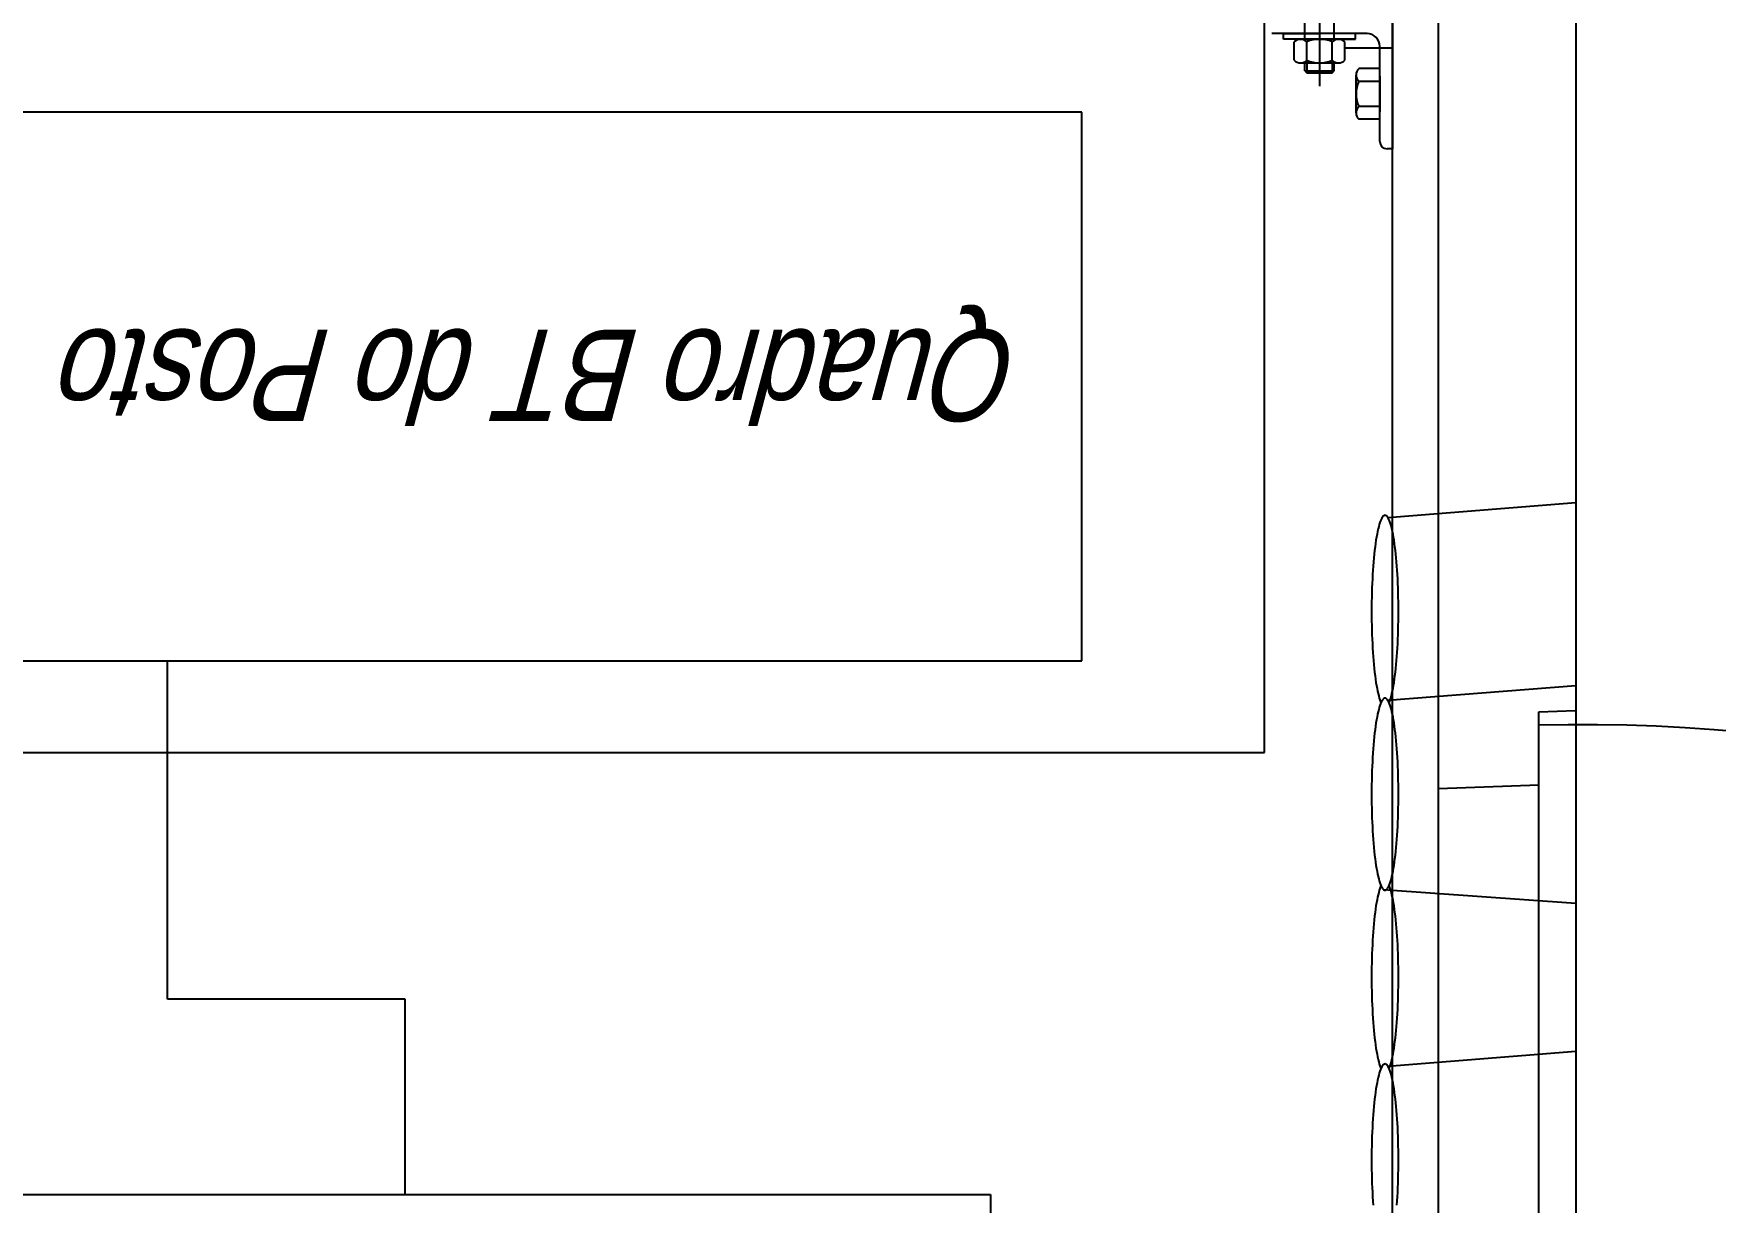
# Model space of a CAD drawing. Header units: millimetres. Extents: x -35961 to -35580, y 154458 to 154764.
# Drawn here: x -35808.238 to -35807.319, y 154633.105 to 154633.744 of the extents above; entities that cross this region are included whole.
import ezdxf

# ---------------------------------------------------------------- set-up
doc = ezdxf.new("R2010")
doc.units = ezdxf.units.MM
doc.header["$MEASUREMENT"] = 0
doc.layers.get('0').update_dxf_attribs({"color": 253})
for name, color, linetype in [('CONTORNO', 7, 'ByBlock'), ('COTAS', 7, 'ByBlock'), ('EJES', 7, 'ByBlock'), ('HORMIGON', 7, 'ByBlock'), ('OLCULTA', 7, 'ByBlock'), ('QGBT', 130, 'Continuous'), ('SUELO', 7, 'ByBlock'), ('TEXTO', 7, 'ByBlock')]:
    doc.layers.add(name, color=color, linetype=linetype)
doc.styles.get("Standard").update_dxf_attribs({"font": 'ARIALN.TTF'})

msp = doc.modelspace()

# ---------------------------------------------------------------- linework, layer by layer
for p, q in [((-35807.56514, 154633.351, 0), (-35807.56514, 154633.751, 0)), ((-35808.76514, 154633.351, 0), (-35807.56514, 154633.351, 0)), ((-35807.47014, 154632.42807, 0), (-35807.47014, 154633.32807, 0)), ((-35807.47014, 154633.27345, 0), (-35807.47014, 154633.32807, 0))]:
    msp.add_line(p, q)
at = {"color": 1}
for p, q in [((-35807.66514, 154633.701, 0), (-35808.66514, 154633.701, 0)), ((-35807.66514, 154633.401, 0), (-35807.66514, 154633.701, 0)), ((-35808.66514, 154633.401, 0), (-35807.66514, 154633.401, 0))]:
    msp.add_line(p, q, dxfattribs=at)
at = {"layer": 'CONTORNO'}
for p, q in [((-35807.49514, 154630.451, 0), (-35807.49514, 154633.801, 0)), ((-35807.47014, 154631.7462, 0), (-35807.47014, 154633.809, 0)), ((-35807.39491, 154633.76232, 0), (-35807.39514, 154630.451, 0)), ((-35807.52129, 154633.73616, 0), (-35807.49514, 154633.73616, 0)), ((-35807.41514, 154633.37319, 0), (-35807.39514, 154633.37389, 0)), ((-35807.41514, 154633.33319, 0), (-35807.41514, 154633.37319, 0)), ((-35807.47014, 154633.33127, 0), (-35807.41514, 154633.33319, 0))]:
    msp.add_line(p, q, dxfattribs=at)
at = {"layer": 'COTAS'}
for p, q in [((-35807.49514, 154633.751, 0), (-35807.49514, 154633.681, 0)), ((-35807.50914, 154633.744, 0), (-35807.56114, 154633.744, 0)), ((-35807.54899, 154633.741, 0), (-35807.52129, 154633.741, 0)), ((-35807.54899, 154633.741, 0), (-35807.52129, 154633.741, 0)), ((-35807.54899, 154633.7295, 0), (-35807.54899, 154633.7395, 0)), ((-35807.54552, 154633.741, 0), (-35807.52475, 154633.741, 0)), ((-35807.54206, 154633.7295, 0), (-35807.54206, 154633.7395, 0)), ((-35807.52821, 154633.7295, 0), (-35807.52821, 154633.7395, 0)), ((-35807.52129, 154633.7295, 0), (-35807.52129, 154633.7395, 0)), ((-35807.50214, 154633.685, 0), (-35807.50214, 154633.737, 0)), ((-35807.54552, 154633.728, 0), (-35807.52475, 154633.728, 0)), ((-35807.54314, 154633.72366, 0), (-35807.54314, 154633.728, 0)), ((-35807.54206, 154633.7295, 0), (-35807.54206, 154633.72258, 0)), ((-35807.52821, 154633.7295, 0), (-35807.52821, 154633.72258, 0)), ((-35807.52714, 154633.72366, 0), (-35807.52714, 154633.728, 0)), ((-35807.54314, 154633.72366, 0), (-35807.52714, 154633.72366, 0)), ((-35807.54314, 154633.72366, 0), (-35807.54206, 154633.72258, 0)), ((-35807.54206, 154633.72258, 0), (-35807.52821, 154633.72258, 0)), ((-35807.52821, 154633.72258, 0), (-35807.52714, 154633.72366, 0)), ((-35807.51514, 154633.70061, 0), (-35807.51514, 154633.72138, 0)), ((-35807.50214, 154633.72485, 0), (-35807.51364, 154633.72485, 0)), ((-35807.50214, 154633.71792, 0), (-35807.51364, 154633.71792, 0)), ((-35807.50214, 154633.69715, 0), (-35807.50214, 154633.72485, 0)), ((-35807.50214, 154633.72069, 0), (-35807.50214, 154633.70131, 0)), ((-35807.50214, 154633.70407, 0), (-35807.51364, 154633.70407, 0)), ((-35807.50214, 154633.69715, 0), (-35807.51364, 154633.69715, 0)), ((-35807.49514, 154633.681, 0), (-35807.49814, 154633.681, 0))]:
    msp.add_line(p, q, dxfattribs=at)
for centre, radius, start, end in [((-35807.54552, 154633.73625, 0), 0.00475, 43.15422, 136.84578), ((-35807.53514, 154633.72426, 0), 0.01674, 65.55634, 114.44366), ((-35807.52475, 154633.73625, 0), 0.00475, 43.15422, 136.84578), ((-35807.50914, 154633.737, 0), 0.007, 0, 90), ((-35807.54552, 154633.73274, 0), 0.00475, 223.15422, 316.84578), ((-35807.53514, 154633.74473, 0), 0.01674, 245.55634, 294.44366), ((-35807.52475, 154633.73274, 0), 0.00475, 223.15422, 316.84578), ((-35807.51039, 154633.72138, 0), 0.00475, 133.15422, 226.84578), ((-35807.4984, 154633.711, 0), 0.01674, 155.55634, 204.44366), ((-35807.51039, 154633.70061, 0), 0.00475, 133.15422, 226.84578), ((-35807.49814, 154633.685, 0), 0.004, 180, 270)]:
    msp.add_arc(centre, radius, start, end, dxfattribs=at)
at = {"layer": 'EJES'}
for p, q in [((-35807.53514, 154633.82745, 0), (-35807.53514, 154633.71531, 0)), ((-35807.55481, 154633.741, 0), (-35807.55481, 154633.744, 0)), ((-35807.55481, 154633.744, 0), (-35807.53514, 154633.744, 0)), ((-35807.51547, 154633.741, 0), (-35807.55481, 154633.741, 0)), ((-35807.54899, 154633.741, 0), (-35807.55481, 154633.741, 0)), ((-35807.51547, 154633.744, 0), (-35807.53514, 154633.744, 0)), ((-35807.52129, 154633.741, 0), (-35807.51547, 154633.741, 0)), ((-35807.51547, 154633.741, 0), (-35807.51547, 154633.744, 0))]:
    msp.add_line(p, q, dxfattribs=at)
msp.add_arc((-35807.39214, 154632.40597, 0), 0.96021, 271.19349, 91.37254, dxfattribs=at)
at = {"layer": 'HORMIGON'}
msp.add_line((-35807.41514, 154632.42935, 0), (-35807.41514, 154633.33319, 0), dxfattribs=at)
at = {"layer": 'OLCULTA'}
for p, q in [((-35807.54314, 154633.741, 0), (-35807.54314, 154633.804, 0)), ((-35807.52714, 154633.741, 0), (-35807.52714, 154633.804, 0)), ((-35807.49776, 154633.47951, 0), (-35807.39493, 154633.48768, 0)), ((-35807.50144, 154633.47842, 0), (-35807.50178, 154633.47761, 0)), ((-35807.50109, 154633.4791, 0), (-35807.50144, 154633.47842, 0)), ((-35807.50074, 154633.47967, 0), (-35807.50109, 154633.4791, 0)), ((-35807.50038, 154633.48011, 0), (-35807.50074, 154633.47967, 0)), ((-35807.50002, 154633.48042, 0), (-35807.50038, 154633.48011, 0)), ((-35807.49967, 154633.48061, 0), (-35807.50002, 154633.48042, 0)), ((-35807.4993, 154633.48068, 0), (-35807.49967, 154633.48061, 0)), ((-35807.49894, 154633.48061, 0), (-35807.4993, 154633.48068, 0)), ((-35807.49858, 154633.48042, 0), (-35807.49894, 154633.48061, 0)), ((-35807.49822, 154633.48011, 0), (-35807.49858, 154633.48042, 0)), ((-35807.49787, 154633.47967, 0), (-35807.49822, 154633.48011, 0)), ((-35807.49751, 154633.4791, 0), (-35807.49787, 154633.47967, 0)), ((-35807.49717, 154633.47842, 0), (-35807.49751, 154633.4791, 0)), ((-35807.49682, 154633.47761, 0), (-35807.49717, 154633.47842, 0)), ((-35807.50368, 154633.47034, 0), (-35807.50397, 154633.46876, 0)), ((-35807.50339, 154633.47183, 0), (-35807.50368, 154633.47034, 0)), ((-35807.50309, 154633.47321, 0), (-35807.50339, 154633.47183, 0)), ((-35807.50277, 154633.47447, 0), (-35807.50309, 154633.47321, 0)), ((-35807.50245, 154633.47564, 0), (-35807.50277, 154633.47447, 0)), ((-35807.50212, 154633.47668, 0), (-35807.50245, 154633.47564, 0)), ((-35807.50178, 154633.47761, 0), (-35807.50212, 154633.47668, 0)), ((-35807.49649, 154633.47668, 0), (-35807.49682, 154633.47761, 0)), ((-35807.49615, 154633.47564, 0), (-35807.49649, 154633.47668, 0)), ((-35807.49583, 154633.47447, 0), (-35807.49615, 154633.47564, 0)), ((-35807.49551, 154633.47321, 0), (-35807.49583, 154633.47447, 0)), ((-35807.49521, 154633.47183, 0), (-35807.49551, 154633.47321, 0)), ((-35807.49492, 154633.47034, 0), (-35807.49521, 154633.47183, 0)), ((-35807.49463, 154633.46876, 0), (-35807.49492, 154633.47034, 0)), ((-35807.50499, 154633.46148, 0), (-35807.50522, 154633.45945, 0)), ((-35807.50475, 154633.46343, 0), (-35807.50499, 154633.46148, 0)), ((-35807.50451, 154633.4653, 0), (-35807.50475, 154633.46343, 0)), ((-35807.50424, 154633.46708, 0), (-35807.50451, 154633.4653, 0)), ((-35807.50397, 154633.46876, 0), (-35807.50424, 154633.46708, 0)), ((-35807.49436, 154633.46708, 0), (-35807.49463, 154633.46876, 0)), ((-35807.49409, 154633.4653, 0), (-35807.49436, 154633.46708, 0)), ((-35807.49385, 154633.46343, 0), (-35807.49409, 154633.4653, 0)), ((-35807.49361, 154633.46148, 0), (-35807.49385, 154633.46343, 0)), ((-35807.49339, 154633.45945, 0), (-35807.49361, 154633.46148, 0)), ((-35807.50596, 154633.45062, 0), (-35807.50611, 154633.44826, 0)), ((-35807.50579, 154633.45292, 0), (-35807.50596, 154633.45062, 0)), ((-35807.50562, 154633.45517, 0), (-35807.50579, 154633.45292, 0)), ((-35807.50542, 154633.45734, 0), (-35807.50562, 154633.45517, 0)), ((-35807.50522, 154633.45945, 0), (-35807.50542, 154633.45734, 0)), ((-35807.49318, 154633.45734, 0), (-35807.49339, 154633.45945, 0)), ((-35807.49299, 154633.45517, 0), (-35807.49318, 154633.45734, 0)), ((-35807.49281, 154633.45292, 0), (-35807.49299, 154633.45517, 0)), ((-35807.49264, 154633.45062, 0), (-35807.49281, 154633.45292, 0)), ((-35807.4925, 154633.44826, 0), (-35807.49264, 154633.45062, 0)), ((-35807.50634, 154633.44341, 0), (-35807.50644, 154633.44093, 0)), ((-35807.50623, 154633.44586, 0), (-35807.50634, 154633.44341, 0)), ((-35807.50611, 154633.44826, 0), (-35807.50623, 154633.44586, 0)), ((-35807.49237, 154633.44586, 0), (-35807.4925, 154633.44826, 0)), ((-35807.49226, 154633.44341, 0), (-35807.49237, 154633.44586, 0)), ((-35807.49216, 154633.44093, 0), (-35807.49226, 154633.44341, 0)), ((-35807.50663, 154633.43332, 0), (-35807.50665, 154633.43075, 0)), ((-35807.50658, 154633.43587, 0), (-35807.50663, 154633.43332, 0)), ((-35807.50652, 154633.43842, 0), (-35807.50658, 154633.43587, 0)), ((-35807.50644, 154633.44093, 0), (-35807.50652, 154633.43842, 0)), ((-35807.49208, 154633.43842, 0), (-35807.49216, 154633.44093, 0)), ((-35807.49202, 154633.43587, 0), (-35807.49208, 154633.43842, 0)), ((-35807.49197, 154633.43332, 0), (-35807.49202, 154633.43587, 0)), ((-35807.49195, 154633.43075, 0), (-35807.49197, 154633.43332, 0)), ((-35807.50665, 154633.43075, 0), (-35807.50667, 154633.42817, 0)), ((-35807.50667, 154633.42817, 0), (-35807.50665, 154633.4256, 0)), ((-35807.50665, 154633.4256, 0), (-35807.50663, 154633.42303, 0)), ((-35807.50663, 154633.42303, 0), (-35807.50658, 154633.42047, 0)), ((-35807.49202, 154633.42047, 0), (-35807.49197, 154633.42303, 0)), ((-35807.49197, 154633.42303, 0), (-35807.49195, 154633.4256, 0)), ((-35807.49194, 154633.42817, 0), (-35807.49195, 154633.43075, 0)), ((-35807.49195, 154633.4256, 0), (-35807.49194, 154633.42817, 0)), ((-35807.50658, 154633.42047, 0), (-35807.50652, 154633.41793, 0)), ((-35807.50652, 154633.41793, 0), (-35807.50644, 154633.41542, 0)), ((-35807.50644, 154633.41542, 0), (-35807.50634, 154633.41293, 0)), ((-35807.49226, 154633.41293, 0), (-35807.49216, 154633.41542, 0)), ((-35807.49216, 154633.41542, 0), (-35807.49208, 154633.41793, 0)), ((-35807.49208, 154633.41793, 0), (-35807.49202, 154633.42047, 0)), ((-35807.50634, 154633.41293, 0), (-35807.50623, 154633.41048, 0)), ((-35807.50623, 154633.41048, 0), (-35807.50611, 154633.40808, 0)), ((-35807.50611, 154633.40808, 0), (-35807.50596, 154633.40572, 0)), ((-35807.50596, 154633.40572, 0), (-35807.50579, 154633.40342, 0)), ((-35807.49281, 154633.40342, 0), (-35807.49264, 154633.40572, 0)), ((-35807.49264, 154633.40572, 0), (-35807.4925, 154633.40808, 0)), ((-35807.4925, 154633.40808, 0), (-35807.49237, 154633.41048, 0)), ((-35807.49237, 154633.41048, 0), (-35807.49226, 154633.41293, 0)), ((-35807.50579, 154633.40342, 0), (-35807.50562, 154633.40118, 0)), ((-35807.50562, 154633.40118, 0), (-35807.50542, 154633.399, 0)), ((-35807.50542, 154633.399, 0), (-35807.50522, 154633.3969, 0)), ((-35807.50522, 154633.3969, 0), (-35807.50499, 154633.39487, 0)), ((-35807.49361, 154633.39487, 0), (-35807.49339, 154633.3969, 0)), ((-35807.49339, 154633.3969, 0), (-35807.49318, 154633.399, 0)), ((-35807.49318, 154633.399, 0), (-35807.49299, 154633.40118, 0)), ((-35807.49299, 154633.40118, 0), (-35807.49281, 154633.40342, 0)), ((-35807.50499, 154633.39487, 0), (-35807.50475, 154633.39291, 0)), ((-35807.50475, 154633.39291, 0), (-35807.50451, 154633.39105, 0)), ((-35807.50451, 154633.39105, 0), (-35807.50424, 154633.38927, 0)), ((-35807.50424, 154633.38927, 0), (-35807.50397, 154633.38759, 0)), ((-35807.50397, 154633.38759, 0), (-35807.50368, 154633.386, 0)), ((-35807.49776, 154633.37951, 0), (-35807.39493, 154633.38768, 0)), ((-35807.49492, 154633.386, 0), (-35807.49463, 154633.38759, 0)), ((-35807.49463, 154633.38759, 0), (-35807.49436, 154633.38927, 0)), ((-35807.49436, 154633.38927, 0), (-35807.49409, 154633.39105, 0)), ((-35807.49409, 154633.39105, 0), (-35807.49385, 154633.39291, 0)), ((-35807.49385, 154633.39291, 0), (-35807.49361, 154633.39487, 0)), ((-35807.50368, 154633.386, 0), (-35807.50339, 154633.38452, 0)), ((-35807.50339, 154633.38452, 0), (-35807.50309, 154633.38314, 0)), ((-35807.50309, 154633.38314, 0), (-35807.50277, 154633.38187, 0)), ((-35807.50277, 154633.38187, 0), (-35807.50245, 154633.38071, 0)), ((-35807.50245, 154633.38071, 0), (-35807.50212, 154633.37967, 0)), ((-35807.50212, 154633.37967, 0), (-35807.50178, 154633.37874, 0)), ((-35807.50178, 154633.37761, 0), (-35807.50212, 154633.37668, 0)), ((-35807.50178, 154633.37874, 0), (-35807.50154, 154633.37817, 0)), ((-35807.50144, 154633.37842, 0), (-35807.50178, 154633.37761, 0)), ((-35807.50109, 154633.3791, 0), (-35807.50144, 154633.37842, 0)), ((-35807.50074, 154633.37967, 0), (-35807.50109, 154633.3791, 0)), ((-35807.50038, 154633.38011, 0), (-35807.50074, 154633.37967, 0)), ((-35807.50002, 154633.38042, 0), (-35807.50038, 154633.38011, 0)), ((-35807.49967, 154633.38061, 0), (-35807.50002, 154633.38042, 0)), ((-35807.4993, 154633.38068, 0), (-35807.49967, 154633.38061, 0)), ((-35807.49894, 154633.38061, 0), (-35807.4993, 154633.38068, 0)), ((-35807.49858, 154633.38042, 0), (-35807.49894, 154633.38061, 0)), ((-35807.49822, 154633.38011, 0), (-35807.49858, 154633.38042, 0)), ((-35807.49787, 154633.37967, 0), (-35807.49822, 154633.38011, 0)), ((-35807.49751, 154633.3791, 0), (-35807.49787, 154633.37967, 0)), ((-35807.49717, 154633.37842, 0), (-35807.49751, 154633.3791, 0)), ((-35807.49682, 154633.37761, 0), (-35807.49717, 154633.37842, 0)), ((-35807.49717, 154633.37793, 0), (-35807.49717, 154633.37793, 0)), ((-35807.49706, 154633.37817, 0), (-35807.49682, 154633.37874, 0)), ((-35807.49682, 154633.37874, 0), (-35807.49649, 154633.37967, 0)), ((-35807.49649, 154633.37668, 0), (-35807.49682, 154633.37761, 0)), ((-35807.49649, 154633.37967, 0), (-35807.49615, 154633.38071, 0)), ((-35807.49615, 154633.38071, 0), (-35807.49583, 154633.38187, 0)), ((-35807.49583, 154633.38187, 0), (-35807.49551, 154633.38314, 0)), ((-35807.49551, 154633.38314, 0), (-35807.49521, 154633.38452, 0)), ((-35807.49521, 154633.38452, 0), (-35807.49492, 154633.386, 0)), ((-35807.50397, 154633.36876, 0), (-35807.50424, 154633.36708, 0)), ((-35807.50368, 154633.37034, 0), (-35807.50397, 154633.36876, 0)), ((-35807.50339, 154633.37183, 0), (-35807.50368, 154633.37034, 0)), ((-35807.50309, 154633.37321, 0), (-35807.50339, 154633.37183, 0)), ((-35807.50277, 154633.37447, 0), (-35807.50309, 154633.37321, 0)), ((-35807.50245, 154633.37564, 0), (-35807.50277, 154633.37447, 0)), ((-35807.50212, 154633.37668, 0), (-35807.50245, 154633.37564, 0)), ((-35807.49615, 154633.37564, 0), (-35807.49649, 154633.37668, 0)), ((-35807.49583, 154633.37447, 0), (-35807.49615, 154633.37564, 0)), ((-35807.49551, 154633.37321, 0), (-35807.49583, 154633.37447, 0)), ((-35807.49521, 154633.37183, 0), (-35807.49551, 154633.37321, 0)), ((-35807.49492, 154633.37034, 0), (-35807.49521, 154633.37183, 0)), ((-35807.49463, 154633.36876, 0), (-35807.49492, 154633.37034, 0)), ((-35807.49436, 154633.36708, 0), (-35807.49463, 154633.36876, 0)), ((-35807.50522, 154633.35945, 0), (-35807.50542, 154633.35734, 0)), ((-35807.50499, 154633.36148, 0), (-35807.50522, 154633.35945, 0)), ((-35807.50475, 154633.36343, 0), (-35807.50499, 154633.36148, 0)), ((-35807.50451, 154633.3653, 0), (-35807.50475, 154633.36343, 0)), ((-35807.50424, 154633.36708, 0), (-35807.50451, 154633.3653, 0)), ((-35807.49409, 154633.3653, 0), (-35807.49436, 154633.36708, 0)), ((-35807.49385, 154633.36343, 0), (-35807.49409, 154633.3653, 0)), ((-35807.49361, 154633.36148, 0), (-35807.49385, 154633.36343, 0)), ((-35807.49339, 154633.35945, 0), (-35807.49361, 154633.36148, 0)), ((-35807.49318, 154633.35734, 0), (-35807.49339, 154633.35945, 0)), ((-35807.50596, 154633.35062, 0), (-35807.50611, 154633.34826, 0)), ((-35807.50579, 154633.35292, 0), (-35807.50596, 154633.35062, 0)), ((-35807.50562, 154633.35517, 0), (-35807.50579, 154633.35292, 0)), ((-35807.50542, 154633.35734, 0), (-35807.50562, 154633.35517, 0)), ((-35807.49299, 154633.35517, 0), (-35807.49318, 154633.35734, 0)), ((-35807.49281, 154633.35292, 0), (-35807.49299, 154633.35517, 0)), ((-35807.49264, 154633.35062, 0), (-35807.49281, 154633.35292, 0)), ((-35807.4925, 154633.34826, 0), (-35807.49264, 154633.35062, 0)), ((-35807.50644, 154633.34093, 0), (-35807.50652, 154633.33842, 0)), ((-35807.50634, 154633.34341, 0), (-35807.50644, 154633.34093, 0)), ((-35807.50623, 154633.34586, 0), (-35807.50634, 154633.34341, 0)), ((-35807.50611, 154633.34826, 0), (-35807.50623, 154633.34586, 0)), ((-35807.49237, 154633.34586, 0), (-35807.4925, 154633.34826, 0)), ((-35807.49226, 154633.34341, 0), (-35807.49237, 154633.34586, 0)), ((-35807.49216, 154633.34093, 0), (-35807.49226, 154633.34341, 0)), ((-35807.49208, 154633.33842, 0), (-35807.49216, 154633.34093, 0)), ((-35807.50663, 154633.33332, 0), (-35807.50665, 154633.33075, 0)), ((-35807.50658, 154633.33587, 0), (-35807.50663, 154633.33332, 0)), ((-35807.50652, 154633.33842, 0), (-35807.50658, 154633.33587, 0)), ((-35807.49202, 154633.33587, 0), (-35807.49208, 154633.33842, 0)), ((-35807.49197, 154633.33332, 0), (-35807.49202, 154633.33587, 0)), ((-35807.49195, 154633.33075, 0), (-35807.49197, 154633.33332, 0)), ((-35807.50665, 154633.33075, 0), (-35807.50667, 154633.32817, 0)), ((-35807.50667, 154633.32817, 0), (-35807.50665, 154633.3256, 0)), ((-35807.50665, 154633.3256, 0), (-35807.50663, 154633.32303, 0)), ((-35807.50663, 154633.32303, 0), (-35807.50658, 154633.32047, 0)), ((-35807.49202, 154633.32047, 0), (-35807.49197, 154633.32303, 0)), ((-35807.49197, 154633.32303, 0), (-35807.49195, 154633.3256, 0)), ((-35807.49194, 154633.32817, 0), (-35807.49195, 154633.33075, 0)), ((-35807.49195, 154633.3256, 0), (-35807.49194, 154633.32817, 0)), ((-35807.50658, 154633.32047, 0), (-35807.50652, 154633.31793, 0)), ((-35807.50652, 154633.31793, 0), (-35807.50644, 154633.31542, 0)), ((-35807.50644, 154633.31542, 0), (-35807.50634, 154633.31293, 0)), ((-35807.50634, 154633.31293, 0), (-35807.50623, 154633.31048, 0)), ((-35807.49237, 154633.31048, 0), (-35807.49226, 154633.31293, 0)), ((-35807.49226, 154633.31293, 0), (-35807.49216, 154633.31542, 0)), ((-35807.49216, 154633.31542, 0), (-35807.49208, 154633.31793, 0)), ((-35807.49208, 154633.31793, 0), (-35807.49202, 154633.32047, 0)), ((-35807.50623, 154633.31048, 0), (-35807.50611, 154633.30808, 0)), ((-35807.50611, 154633.30808, 0), (-35807.50596, 154633.30572, 0)), ((-35807.50596, 154633.30572, 0), (-35807.50579, 154633.30342, 0)), ((-35807.50579, 154633.30342, 0), (-35807.50562, 154633.30118, 0)), ((-35807.49299, 154633.30118, 0), (-35807.49281, 154633.30342, 0)), ((-35807.49281, 154633.30342, 0), (-35807.49264, 154633.30572, 0)), ((-35807.49264, 154633.30572, 0), (-35807.4925, 154633.30808, 0)), ((-35807.4925, 154633.30808, 0), (-35807.49237, 154633.31048, 0)), ((-35807.50562, 154633.30118, 0), (-35807.50542, 154633.299, 0)), ((-35807.50542, 154633.299, 0), (-35807.50522, 154633.2969, 0)), ((-35807.50522, 154633.2969, 0), (-35807.50499, 154633.29487, 0)), ((-35807.50499, 154633.29487, 0), (-35807.50475, 154633.29291, 0)), ((-35807.49385, 154633.29291, 0), (-35807.49361, 154633.29487, 0)), ((-35807.49361, 154633.29487, 0), (-35807.49339, 154633.2969, 0)), ((-35807.49339, 154633.2969, 0), (-35807.49318, 154633.299, 0)), ((-35807.49318, 154633.299, 0), (-35807.49299, 154633.30118, 0)), ((-35807.50475, 154633.29291, 0), (-35807.50451, 154633.29105, 0)), ((-35807.50451, 154633.29105, 0), (-35807.50424, 154633.28927, 0)), ((-35807.50424, 154633.28927, 0), (-35807.50397, 154633.28759, 0)), ((-35807.50397, 154633.28759, 0), (-35807.50368, 154633.286, 0)), ((-35807.50368, 154633.286, 0), (-35807.50339, 154633.28452, 0)), ((-35807.49521, 154633.28452, 0), (-35807.49492, 154633.286, 0)), ((-35807.49492, 154633.286, 0), (-35807.49463, 154633.28759, 0)), ((-35807.49463, 154633.28759, 0), (-35807.49436, 154633.28927, 0)), ((-35807.49436, 154633.28927, 0), (-35807.49409, 154633.29105, 0)), ((-35807.49409, 154633.29105, 0), (-35807.49385, 154633.29291, 0)), ((-35807.50339, 154633.28452, 0), (-35807.50309, 154633.28314, 0)), ((-35807.50309, 154633.28314, 0), (-35807.50277, 154633.28187, 0)), ((-35807.50277, 154633.28187, 0), (-35807.50245, 154633.28071, 0)), ((-35807.50245, 154633.28071, 0), (-35807.50212, 154633.27967, 0)), ((-35807.50212, 154633.27668, 0), (-35807.50245, 154633.27564, 0)), ((-35807.50212, 154633.27967, 0), (-35807.50178, 154633.27874, 0)), ((-35807.50178, 154633.27761, 0), (-35807.50212, 154633.27668, 0)), ((-35807.50178, 154633.27874, 0), (-35807.50144, 154633.27793, 0)), ((-35807.50154, 154633.27817, 0), (-35807.50178, 154633.27761, 0)), ((-35807.50144, 154633.27842, 0), (-35807.50144, 154633.27842, 0)), ((-35807.50144, 154633.27793, 0), (-35807.50109, 154633.27725, 0)), ((-35807.50109, 154633.27725, 0), (-35807.50074, 154633.27668, 0)), ((-35807.50074, 154633.27668, 0), (-35807.50038, 154633.27624, 0)), ((-35807.50038, 154633.27624, 0), (-35807.50002, 154633.27592, 0)), ((-35807.50027, 154633.27612, 0), (-35807.39493, 154633.26867, 0)), ((-35807.50002, 154633.27592, 0), (-35807.49967, 154633.27573, 0)), ((-35807.49967, 154633.27573, 0), (-35807.4993, 154633.27567, 0)), ((-35807.4993, 154633.27567, 0), (-35807.49894, 154633.27573, 0)), ((-35807.49894, 154633.27573, 0), (-35807.49858, 154633.27592, 0)), ((-35807.49858, 154633.27592, 0), (-35807.49822, 154633.27624, 0)), ((-35807.49822, 154633.27624, 0), (-35807.49787, 154633.27668, 0)), ((-35807.49787, 154633.27668, 0), (-35807.49751, 154633.27725, 0)), ((-35807.49751, 154633.27725, 0), (-35807.49717, 154633.27793, 0)), ((-35807.49717, 154633.27793, 0), (-35807.49682, 154633.27874, 0)), ((-35807.49682, 154633.27761, 0), (-35807.49706, 154633.27817, 0)), ((-35807.49682, 154633.27874, 0), (-35807.49649, 154633.27967, 0)), ((-35807.49649, 154633.27668, 0), (-35807.49682, 154633.27761, 0)), ((-35807.49649, 154633.27967, 0), (-35807.49615, 154633.28071, 0)), ((-35807.49615, 154633.27564, 0), (-35807.49649, 154633.27668, 0)), ((-35807.49615, 154633.28071, 0), (-35807.49583, 154633.28187, 0)), ((-35807.49583, 154633.28187, 0), (-35807.49551, 154633.28314, 0)), ((-35807.49551, 154633.28314, 0), (-35807.49521, 154633.28452, 0)), ((-35807.50424, 154633.26708, 0), (-35807.50451, 154633.2653, 0)), ((-35807.50397, 154633.26876, 0), (-35807.50424, 154633.26708, 0)), ((-35807.50368, 154633.27034, 0), (-35807.50397, 154633.26876, 0)), ((-35807.50339, 154633.27183, 0), (-35807.50368, 154633.27034, 0)), ((-35807.50309, 154633.27321, 0), (-35807.50339, 154633.27183, 0)), ((-35807.50277, 154633.27447, 0), (-35807.50309, 154633.27321, 0)), ((-35807.50245, 154633.27564, 0), (-35807.50277, 154633.27447, 0)), ((-35807.49583, 154633.27447, 0), (-35807.49615, 154633.27564, 0)), ((-35807.49551, 154633.27321, 0), (-35807.49583, 154633.27447, 0)), ((-35807.49521, 154633.27183, 0), (-35807.49551, 154633.27321, 0)), ((-35807.49492, 154633.27034, 0), (-35807.49521, 154633.27183, 0)), ((-35807.49463, 154633.26876, 0), (-35807.49492, 154633.27034, 0)), ((-35807.49436, 154633.26708, 0), (-35807.49463, 154633.26876, 0)), ((-35807.49409, 154633.2653, 0), (-35807.49436, 154633.26708, 0)), ((-35807.50542, 154633.25734, 0), (-35807.50562, 154633.25517, 0)), ((-35807.50522, 154633.25945, 0), (-35807.50542, 154633.25734, 0)), ((-35807.50499, 154633.26148, 0), (-35807.50522, 154633.25945, 0)), ((-35807.50475, 154633.26343, 0), (-35807.50499, 154633.26148, 0)), ((-35807.50451, 154633.2653, 0), (-35807.50475, 154633.26343, 0)), ((-35807.49385, 154633.26343, 0), (-35807.49409, 154633.2653, 0)), ((-35807.49361, 154633.26148, 0), (-35807.49385, 154633.26343, 0)), ((-35807.49339, 154633.25945, 0), (-35807.49361, 154633.26148, 0)), ((-35807.49318, 154633.25734, 0), (-35807.49339, 154633.25945, 0)), ((-35807.49299, 154633.25517, 0), (-35807.49318, 154633.25734, 0)), ((-35807.50611, 154633.24826, 0), (-35807.50623, 154633.24586, 0)), ((-35807.50596, 154633.25062, 0), (-35807.50611, 154633.24826, 0)), ((-35807.50579, 154633.25292, 0), (-35807.50596, 154633.25062, 0)), ((-35807.50562, 154633.25517, 0), (-35807.50579, 154633.25292, 0)), ((-35807.49281, 154633.25292, 0), (-35807.49299, 154633.25517, 0)), ((-35807.49264, 154633.25062, 0), (-35807.49281, 154633.25292, 0)), ((-35807.4925, 154633.24826, 0), (-35807.49264, 154633.25062, 0)), ((-35807.49237, 154633.24586, 0), (-35807.4925, 154633.24826, 0)), ((-35807.50644, 154633.24093, 0), (-35807.50652, 154633.23842, 0)), ((-35807.50634, 154633.24341, 0), (-35807.50644, 154633.24093, 0)), ((-35807.50623, 154633.24586, 0), (-35807.50634, 154633.24341, 0)), ((-35807.49226, 154633.24341, 0), (-35807.49237, 154633.24586, 0)), ((-35807.49216, 154633.24093, 0), (-35807.49226, 154633.24341, 0)), ((-35807.49208, 154633.23842, 0), (-35807.49216, 154633.24093, 0)), ((-35807.50665, 154633.23075, 0), (-35807.50667, 154633.22817, 0)), ((-35807.50663, 154633.23332, 0), (-35807.50665, 154633.23075, 0)), ((-35807.50658, 154633.23587, 0), (-35807.50663, 154633.23332, 0)), ((-35807.50652, 154633.23842, 0), (-35807.50658, 154633.23587, 0)), ((-35807.49202, 154633.23587, 0), (-35807.49208, 154633.23842, 0)), ((-35807.49197, 154633.23332, 0), (-35807.49202, 154633.23587, 0)), ((-35807.49195, 154633.23075, 0), (-35807.49197, 154633.23332, 0)), ((-35807.49194, 154633.22817, 0), (-35807.49195, 154633.23075, 0)), ((-35807.50667, 154633.22817, 0), (-35807.50665, 154633.2256, 0)), ((-35807.50665, 154633.2256, 0), (-35807.50663, 154633.22303, 0)), ((-35807.50663, 154633.22303, 0), (-35807.50658, 154633.22047, 0)), ((-35807.49202, 154633.22047, 0), (-35807.49197, 154633.22303, 0)), ((-35807.49197, 154633.22303, 0), (-35807.49195, 154633.2256, 0)), ((-35807.49195, 154633.2256, 0), (-35807.49194, 154633.22817, 0)), ((-35807.50658, 154633.22047, 0), (-35807.50652, 154633.21793, 0)), ((-35807.50652, 154633.21793, 0), (-35807.50644, 154633.21542, 0)), ((-35807.50644, 154633.21542, 0), (-35807.50634, 154633.21293, 0)), ((-35807.50634, 154633.21293, 0), (-35807.50623, 154633.21048, 0)), ((-35807.49237, 154633.21048, 0), (-35807.49226, 154633.21293, 0)), ((-35807.49226, 154633.21293, 0), (-35807.49216, 154633.21542, 0)), ((-35807.49216, 154633.21542, 0), (-35807.49208, 154633.21793, 0)), ((-35807.49208, 154633.21793, 0), (-35807.49202, 154633.22047, 0)), ((-35807.50623, 154633.21048, 0), (-35807.50611, 154633.20808, 0)), ((-35807.50611, 154633.20808, 0), (-35807.50596, 154633.20572, 0)), ((-35807.50596, 154633.20572, 0), (-35807.50579, 154633.20342, 0)), ((-35807.50579, 154633.20342, 0), (-35807.50562, 154633.20118, 0)), ((-35807.49299, 154633.20118, 0), (-35807.49281, 154633.20342, 0)), ((-35807.49281, 154633.20342, 0), (-35807.49264, 154633.20572, 0)), ((-35807.49264, 154633.20572, 0), (-35807.4925, 154633.20808, 0)), ((-35807.4925, 154633.20808, 0), (-35807.49237, 154633.21048, 0)), ((-35807.50562, 154633.20118, 0), (-35807.50542, 154633.199, 0)), ((-35807.50542, 154633.199, 0), (-35807.50522, 154633.1969, 0)), ((-35807.50522, 154633.1969, 0), (-35807.50499, 154633.19487, 0)), ((-35807.50499, 154633.19487, 0), (-35807.50475, 154633.19291, 0)), ((-35807.50475, 154633.19291, 0), (-35807.50451, 154633.19105, 0)), ((-35807.49409, 154633.19105, 0), (-35807.49385, 154633.19291, 0)), ((-35807.49385, 154633.19291, 0), (-35807.49361, 154633.19487, 0)), ((-35807.49361, 154633.19487, 0), (-35807.49339, 154633.1969, 0)), ((-35807.49339, 154633.1969, 0), (-35807.49318, 154633.199, 0)), ((-35807.49318, 154633.199, 0), (-35807.49299, 154633.20118, 0)), ((-35807.50451, 154633.19105, 0), (-35807.50424, 154633.18927, 0)), ((-35807.50424, 154633.18927, 0), (-35807.50397, 154633.18759, 0)), ((-35807.50397, 154633.18759, 0), (-35807.50368, 154633.186, 0)), ((-35807.50368, 154633.186, 0), (-35807.50339, 154633.18452, 0)), ((-35807.50339, 154633.18452, 0), (-35807.50309, 154633.18314, 0)), ((-35807.49776, 154633.17951, 0), (-35807.39493, 154633.18768, 0)), ((-35807.49551, 154633.18314, 0), (-35807.49521, 154633.18452, 0)), ((-35807.49521, 154633.18452, 0), (-35807.49492, 154633.186, 0)), ((-35807.49492, 154633.186, 0), (-35807.49463, 154633.18759, 0)), ((-35807.49463, 154633.18759, 0), (-35807.49436, 154633.18927, 0)), ((-35807.49436, 154633.18927, 0), (-35807.49409, 154633.19105, 0)), ((-35807.50309, 154633.18314, 0), (-35807.50277, 154633.18187, 0)), ((-35807.50277, 154633.18187, 0), (-35807.50245, 154633.18071, 0)), ((-35807.50245, 154633.17564, 0), (-35807.50277, 154633.17447, 0)), ((-35807.50245, 154633.18071, 0), (-35807.50212, 154633.17967, 0)), ((-35807.50212, 154633.17668, 0), (-35807.50245, 154633.17564, 0)), ((-35807.50212, 154633.17967, 0), (-35807.50178, 154633.17874, 0)), ((-35807.50178, 154633.17761, 0), (-35807.50212, 154633.17668, 0)), ((-35807.50178, 154633.17874, 0), (-35807.50154, 154633.17817, 0)), ((-35807.50144, 154633.17842, 0), (-35807.50178, 154633.17761, 0)), ((-35807.50109, 154633.1791, 0), (-35807.50144, 154633.17842, 0)), ((-35807.50074, 154633.17967, 0), (-35807.50109, 154633.1791, 0)), ((-35807.50038, 154633.18011, 0), (-35807.50074, 154633.17967, 0)), ((-35807.50002, 154633.18042, 0), (-35807.50038, 154633.18011, 0)), ((-35807.49967, 154633.18061, 0), (-35807.50002, 154633.18042, 0)), ((-35807.4993, 154633.18068, 0), (-35807.49967, 154633.18061, 0)), ((-35807.49894, 154633.18061, 0), (-35807.4993, 154633.18068, 0)), ((-35807.49858, 154633.18042, 0), (-35807.49894, 154633.18061, 0)), ((-35807.49822, 154633.18011, 0), (-35807.49858, 154633.18042, 0)), ((-35807.49787, 154633.17967, 0), (-35807.49822, 154633.18011, 0)), ((-35807.49751, 154633.1791, 0), (-35807.49787, 154633.17967, 0)), ((-35807.49717, 154633.17842, 0), (-35807.49751, 154633.1791, 0)), ((-35807.49682, 154633.17761, 0), (-35807.49717, 154633.17842, 0)), ((-35807.49706, 154633.17817, 0), (-35807.49682, 154633.17874, 0)), ((-35807.49682, 154633.17874, 0), (-35807.49649, 154633.17967, 0)), ((-35807.49649, 154633.17668, 0), (-35807.49682, 154633.17761, 0)), ((-35807.49649, 154633.17967, 0), (-35807.49615, 154633.18071, 0)), ((-35807.49615, 154633.17564, 0), (-35807.49649, 154633.17668, 0)), ((-35807.49615, 154633.18071, 0), (-35807.49583, 154633.18187, 0)), ((-35807.49583, 154633.17447, 0), (-35807.49615, 154633.17564, 0)), ((-35807.49583, 154633.18187, 0), (-35807.49551, 154633.18314, 0)), ((-35807.50424, 154633.16708, 0), (-35807.50451, 154633.1653, 0)), ((-35807.50397, 154633.16876, 0), (-35807.50424, 154633.16708, 0)), ((-35807.50368, 154633.17034, 0), (-35807.50397, 154633.16876, 0)), ((-35807.50339, 154633.17183, 0), (-35807.50368, 154633.17034, 0)), ((-35807.50309, 154633.17321, 0), (-35807.50339, 154633.17183, 0)), ((-35807.50277, 154633.17447, 0), (-35807.50309, 154633.17321, 0)), ((-35807.49551, 154633.17321, 0), (-35807.49583, 154633.17447, 0)), ((-35807.49521, 154633.17183, 0), (-35807.49551, 154633.17321, 0)), ((-35807.49492, 154633.17034, 0), (-35807.49521, 154633.17183, 0)), ((-35807.49463, 154633.16876, 0), (-35807.49492, 154633.17034, 0)), ((-35807.49436, 154633.16708, 0), (-35807.49463, 154633.16876, 0)), ((-35807.49409, 154633.1653, 0), (-35807.49436, 154633.16708, 0)), ((-35807.50542, 154633.15734, 0), (-35807.50562, 154633.15517, 0)), ((-35807.50522, 154633.15945, 0), (-35807.50542, 154633.15734, 0)), ((-35807.50499, 154633.16148, 0), (-35807.50522, 154633.15945, 0)), ((-35807.50475, 154633.16343, 0), (-35807.50499, 154633.16148, 0)), ((-35807.50451, 154633.1653, 0), (-35807.50475, 154633.16343, 0)), ((-35807.49385, 154633.16343, 0), (-35807.49409, 154633.1653, 0)), ((-35807.49361, 154633.16148, 0), (-35807.49385, 154633.16343, 0)), ((-35807.49339, 154633.15945, 0), (-35807.49361, 154633.16148, 0)), ((-35807.49318, 154633.15734, 0), (-35807.49339, 154633.15945, 0)), ((-35807.49299, 154633.15517, 0), (-35807.49318, 154633.15734, 0)), ((-35807.50611, 154633.14826, 0), (-35807.50623, 154633.14586, 0)), ((-35807.50596, 154633.15062, 0), (-35807.50611, 154633.14826, 0)), ((-35807.50579, 154633.15292, 0), (-35807.50596, 154633.15062, 0)), ((-35807.50562, 154633.15517, 0), (-35807.50579, 154633.15292, 0)), ((-35807.49281, 154633.15292, 0), (-35807.49299, 154633.15517, 0)), ((-35807.49264, 154633.15062, 0), (-35807.49281, 154633.15292, 0)), ((-35807.4925, 154633.14826, 0), (-35807.49264, 154633.15062, 0)), ((-35807.49237, 154633.14586, 0), (-35807.4925, 154633.14826, 0)), ((-35807.50652, 154633.13842, 0), (-35807.50658, 154633.13587, 0)), ((-35807.50644, 154633.14093, 0), (-35807.50652, 154633.13842, 0)), ((-35807.50634, 154633.14341, 0), (-35807.50644, 154633.14093, 0)), ((-35807.50623, 154633.14586, 0), (-35807.50634, 154633.14341, 0)), ((-35807.49226, 154633.14341, 0), (-35807.49237, 154633.14586, 0)), ((-35807.49216, 154633.14093, 0), (-35807.49226, 154633.14341, 0)), ((-35807.49208, 154633.13842, 0), (-35807.49216, 154633.14093, 0)), ((-35807.49202, 154633.13587, 0), (-35807.49208, 154633.13842, 0)), ((-35807.50665, 154633.13075, 0), (-35807.50667, 154633.12817, 0)), ((-35807.50663, 154633.13332, 0), (-35807.50665, 154633.13075, 0)), ((-35807.50658, 154633.13587, 0), (-35807.50663, 154633.13332, 0)), ((-35807.49197, 154633.13332, 0), (-35807.49202, 154633.13587, 0)), ((-35807.49195, 154633.13075, 0), (-35807.49197, 154633.13332, 0)), ((-35807.49194, 154633.12817, 0), (-35807.49195, 154633.13075, 0)), ((-35807.50667, 154633.12817, 0), (-35807.50665, 154633.1256, 0)), ((-35807.50665, 154633.1256, 0), (-35807.50663, 154633.12303, 0)), ((-35807.50663, 154633.12303, 0), (-35807.50658, 154633.12047, 0)), ((-35807.50658, 154633.12047, 0), (-35807.50652, 154633.11793, 0)), ((-35807.49208, 154633.11793, 0), (-35807.49202, 154633.12047, 0)), ((-35807.49202, 154633.12047, 0), (-35807.49197, 154633.12303, 0)), ((-35807.49197, 154633.12303, 0), (-35807.49195, 154633.1256, 0)), ((-35807.49195, 154633.1256, 0), (-35807.49194, 154633.12817, 0)), ((-35807.50652, 154633.11793, 0), (-35807.50644, 154633.11542, 0)), ((-35807.50644, 154633.11542, 0), (-35807.50634, 154633.11293, 0)), ((-35807.50634, 154633.11293, 0), (-35807.50623, 154633.11048, 0)), ((-35807.50623, 154633.11048, 0), (-35807.50611, 154633.10808, 0)), ((-35807.4925, 154633.10808, 0), (-35807.49237, 154633.11048, 0)), ((-35807.49237, 154633.11048, 0), (-35807.49226, 154633.11293, 0)), ((-35807.49226, 154633.11293, 0), (-35807.49216, 154633.11542, 0)), ((-35807.49216, 154633.11542, 0), (-35807.49208, 154633.11793, 0)), ((-35807.50611, 154633.10808, 0), (-35807.50596, 154633.10572, 0)), ((-35807.50596, 154633.10572, 0), (-35807.50579, 154633.10342, 0)), ((-35807.49281, 154633.10342, 0), (-35807.49264, 154633.10572, 0)), ((-35807.49264, 154633.10572, 0), (-35807.4925, 154633.10808, 0))]:
    msp.add_line(p, q, dxfattribs=at)
at = {"layer": 'QGBT', "linetype": 'Continuous', "ltscale": 0.03}
for p, q in [((-35808.16514, 154633.21604, 0), (-35808.16514, 154633.401, 0)), ((-35808.03514, 154633.21604, 0), (-35808.16514, 154633.21604, 0)), ((-35808.03514, 154633.10927, 0), (-35808.03514, 154633.21604, 0))]:
    msp.add_line(p, q, dxfattribs=at)
at = {"layer": 'SUELO'}
for p, q in [((-35808.35514, 154633.10927, 0), (-35807.71514, 154633.10927, 0)), ((-35807.71514, 154633.10927, 0), (-35807.71514, 154632.44927, 0))]:
    msp.add_line(p, q, dxfattribs=at)

# ---------------------------------------------------------------- texts
at = {"layer": 'TEXTO', "oblique": 15}
msp.add_text('Quadro BT do Posto', height=0.05, rotation=180, dxfattribs=at).set_placement((-35807.69718, 154633.58216, 0))

doc.saveas('drawing.dxf')
